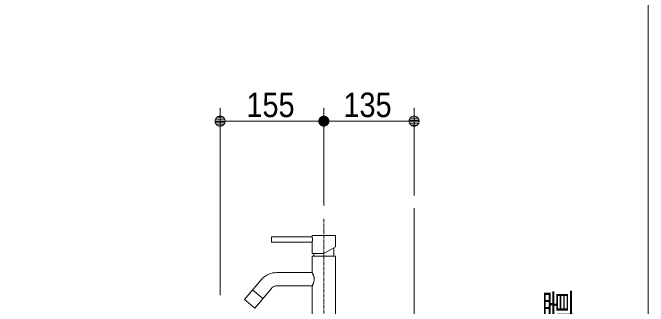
# Model space of a CAD drawing. Units: millimetres, scale not verified. Extents: x -6062 to 6062, y -3045 to 3045.
# Drawn here: x -1318 to -368, y -1217 to -778 of the extents above; entities that cross this region are included whole.
import ezdxf
from ezdxf.enums import TextEntityAlignment as Align

# ---------------------------------------------------------------- set-up
doc = ezdxf.new("R2010")
doc.units = ezdxf.units.MM
doc.header["$LTSCALE"] = 20
doc.linetypes.add('CHAIN1', pattern=[8, 5, -1, 1, -1])
doc.linetypes.add('DASHED1', pattern=[1.8, 1.2, -0.6])
for name, color, linetype, lineweight in [('0-0_1図面枠', 7, 'Continuous', 9), ('0-1_5ボウル・キャビネット', 7, 'Continuous', 9), ('0-2_2寸法-1', 7, 'Continuous', 9), ('0-3_0', 7, 'Continuous', 9), ('0-4_2寸法-2', 7, 'Continuous', 9), ('0-6_4給排水', 7, 'Continuous', 9)]:
    doc.layers.add(name, color=color, linetype=linetype, lineweight=lineweight)
doc.styles.add('ＭＳ Ｐゴシック', font='')
doc.styles.get('ＭＳ Ｐゴシック').set_extended_font_data('MS PGothic')

# ---------------------------------------------------------------- blocks, each defined once
blk = doc.blocks.new('グループ-4')
at = {"layer": '0-0_1図面枠'}
blk.add_line((28400, 41000), (28400, -48600), dxfattribs=at)
blk = doc.blocks.new('止水栓_側面')
at = {"layer": '0-6_4給排水', "linetype": 'CHAIN1'}
blk.add_line((-3010, 0), (1000, 0), dxfattribs=at)
at = {"layer": '0-6_4給排水'}
blk.add_lwpolyline([(-900, 1200), (-900, 600), (-1200, 600), (-1200, 1200)], dxfattribs=at)
for points in [[(-1950, 660), (-1850, 660), (-1850, 300), (-1950, 300)], [(-1330, 600), (-770, 600), (-770, 360), (-1330, 360)], [(-200, 600), (0, 600), (0, -600), (-200, -600)], [(-1450, -300), (-2010, -300), (-2010, 300), (-1450, 300)], [(-1450, 240), (-1430, 240), (-1430, -240), (-1450, -240)], [(-1430, 298), (-200, 298), (-200, -298), (-1430, -298)], [(-1250, 360), (-850, 360), (-850, 298), (-1250, 298)]]:
    blk.add_lwpolyline(points, close=True, dxfattribs=at)
blk = doc.blocks.new('グループ-55')
at = {"layer": '0-6_4給排水', "linetype": 'CHAIN1'}
for p, q in [((18700, -25500), (18700, -21720)), ((19471.7, -29832.9), (19168.3, -29293.9))]:
    blk.add_line(p, q, dxfattribs=at)
at = {"layer": '0-6_4給排水'}
for p, q in [((19000, -22586.8), (19000, -22840)), ((18400, -22760), (18400, -22840)), ((16877.8, -24104), (16571.4, -23846.9))]:
    blk.add_line(p, q, dxfattribs=at)
blk.add_lwpolyline([(17140, -22420), (18350, -22420), (18350, -22760), (18700, -22760), (19049.9, -22558), (19050, -22220), (18350, -22220), (18350, -22260), (17140, -22260)], close=True, dxfattribs=at)
for points in [[(18350, -22260), (18350.1, -22260.4), (18350.4, -22261.6), (18350.8, -22263.6), (18351.4, -22266.4), (18352.1, -22269.8), (18352.9, -22274), (18353.8, -22278.7), (18354.7, -22284.1), (18355.6, -22289.9), (18356.5, -22296.2), (18357.3, -22302.9), (18357.9, -22309.9), (18358.5, -22317.2), (18358.9, -22324.7), (18359.2, -22332.3), (18359.3, -22340), (18359.2, -22344), (18359.2, -22348.1), (18358.9, -22356.1), (18358.4, -22363.9), (18357.8, -22371.4), (18357.1, -22378.5), (18356.3, -22385.3), (18355.4, -22391.5), (18354.5, -22397.3), (18353.6, -22402.4), (18352.7, -22407), (18352, -22410.9), (18351.3, -22414.2), (18350.7, -22416.7), (18350.3, -22418.5), (18350.1, -22419.6), (18350, -22420)], [(18350, -24800), (18350, -23728), (17286.5, -23728), (17266.8, -23729), (17247.3, -23731.9), (17228.2, -23736.7), (17209.6, -23743.4), (17188.1, -23753.9), (17168.1, -23766.9), (17149.7, -23782.1), (17133.3, -23799.5), (16636.1, -24392), (16329.7, -24134.9), (16826.9, -23542.3), (16828.6, -23540.3), (16879.4, -23487.3), (16934.9, -23441.9), (16993.4, -23404.5), (17055.8, -23374.2), (17111.5, -23354.1), (17168.9, -23339.7), (17227.4, -23330.9), (17286.5, -23328), (18350, -23328), (18350, -22840), (19050, -22840), (19050, -24800)], [(18350, -23328), (18350.6, -23329), (18352.3, -23332.1), (18355.1, -23337.2), (18358.9, -23344.1), (18363.5, -23352.7), (18368.7, -23362.9), (18374.3, -23374.6), (18380.3, -23387.6), (18386.3, -23401.8), (18392.1, -23417.2), (18397.7, -23433.7), (18402.7, -23451.2), (18406.9, -23469.6), (18410.1, -23488.8), (18412.1, -23508.5), (18412.8, -23528.5), (18412, -23548.6), (18409.9, -23568.5), (18406.6, -23587.7), (18402.3, -23606.3), (18397.2, -23623.9), (18391.5, -23640.5), (18385.6, -23655.9), (18379.5, -23670.1), (18373.6, -23683), (18368, -23694.4), (18362.9, -23704.4), (18358.5, -23712.7), (18354.9, -23719.3), (18352.2, -23724.1), (18350.6, -23727.1), (18350, -23728)]]:
    blk.add_lwpolyline(points, dxfattribs=at)
at = {"layer": '0-6_4給排水', "linetype": 'DASHED1'}
blk.add_lwpolyline([(18350, -24800), (18350, -24940), (19050, -24940), (19050, -24800)], dxfattribs=at)
blk.add_lwpolyline([(19180, -25000), (18220, -25000), (18220, -24940), (19180, -24940)], close=True, dxfattribs=at)
at = {"layer": '0-6_4給排水', "linetype": 'CHAIN1'}
for points in [[(18700, -27506.8), (18700, -27440.6), (18700, -26926.8), (18700, -25000)], [(19940, -32200), (19940, -31686.2), (19940, -31619.9)]]:
    blk.add_lwpolyline(points, dxfattribs=at)
for centre, start, end in [((22343.8, -27506.8), 180, 209.37033), ((16296.2, -31619.9), 0, 29.37033)]:
    blk.add_arc(centre, 3643.8, start, end, dxfattribs=at)
at = {"layer": '0-6_4給排水'}
blk.add_blockref('止水栓_側面', (20990, -32800), dxfattribs=at)
blk = doc.blocks.new('_Dot')
at = {"layer": '0-3_0'}
for p, q in [((-10, 0), (-20, 0)), ((9.78, 2), (-9.78, 2)), ((7.99, 6), (-7.99, 6)), ((9.16, -3.98), (-9.16, -3.98)), ((6, -7.98), (-6, -7.98))]:
    blk.add_line(p, q, dxfattribs=at)
for points in [[(10, 0), (9.92, 1.25), (9.69, 2.49), (9.3, 3.68), (8.76, 4.82), (8.09, 5.88), (7.29, 6.85), (6.37, 7.71), (5.36, 8.44), (4.26, 9.05), (3.09, 9.51), (1.87, 9.82), (0.63, 9.98), (-0.63, 9.98), (-1.87, 9.82), (-3.09, 9.51), (-4.26, 9.05), (-5.36, 8.44), (-6.37, 7.71), (-7.29, 6.85), (-8.09, 5.88), (-8.76, 4.82), (-9.3, 3.68), (-9.69, 2.49), (-9.92, 1.25), (-10, 0), (0, 0)], [(-10, 0), (-9.92, -1.25), (-9.69, -2.49), (-9.3, -3.68), (-8.76, -4.82), (-8.09, -5.88), (-7.29, -6.85), (-6.37, -7.71), (-5.36, -8.44), (-4.26, -9.05), (-3.09, -9.51), (-1.87, -9.82), (-0.63, -9.98), (0.63, -9.98), (1.87, -9.82), (3.09, -9.51), (4.26, -9.05), (5.36, -8.44), (6.37, -7.71), (7.29, -6.85), (8.09, -5.88), (8.76, -4.82), (9.3, -3.68), (9.69, -2.49), (9.92, -1.25), (10, 0), (0, 0)]]:
    blk.add_lwpolyline(points, close=True, dxfattribs=at)

msp = doc.modelspace()

# ---------------------------------------------------------------- linework, layer by layer
at = {"layer": '0-1_5ボウル・キャビネット'}
msp.add_lwpolyline([(-1317.5, -2070), (-717.5, -2070), (-717.5, -1070)], dxfattribs=at)
at = {"layer": '0-2_2寸法-1'}
for p, q in [((-1007.5, -1200), (-1007.5, -920)), ((-852.5, -1066), (-852.5, -920)), ((-852.5, -1066), (-852.5, -920)), ((-717.5, -1051), (-717.5, -920)), ((-992.49, -940), (-867.51, -940)), ((-732.51, -940), (-837.49, -940))]:
    msp.add_line(p, q, dxfattribs=at)

# ---------------------------------------------------------------- block references
at = {"layer": '0-0_1図面枠', "xscale": 0.05, "yscale": 0.05}
msp.add_blockref('グループ-4', (-1787.5, 0), dxfattribs=at)
at = {"layer": '0-2_2寸法-1', "xscale": 0.7503418, "yscale": 0.7503418, "rotation": 180}
for p in [(-1007.5, -940), (-852.5, -940)]:
    msp.add_blockref('_Dot', p, dxfattribs=at)
at = {"layer": '0-2_2寸法-1', "xscale": 0.7503418, "yscale": 0.7503418}
for p in [(-852.5, -940), (-717.5, -940)]:
    msp.add_blockref('_Dot', p, dxfattribs=at)
at = {"layer": '0-6_4給排水', "xscale": 0.05, "yscale": 0.05}
msp.add_blockref('グループ-55', (-1787.5, 0), dxfattribs=at)

# ---------------------------------------------------------------- texts
at = {"layer": '0-2_2寸法-1', "style": 'ＭＳ Ｐゴシック', "width": 0.9}
for s, p in [('155', (-968.22, -944.96)), ('135', (-823.22, -944.96))]:
    msp.add_text(s, height=36.66, dxfattribs=at).set_placement(p, align=Align.BOTTOM_LEFT)
at = {"layer": '0-4_2寸法-2', "style": 'ＭＳ Ｐゴシック', "width": 0.9}
msp.add_text('Pトラップ排水位置', height=36.66, rotation=90, dxfattribs=at).set_placement((-472.48, -1580.42), align=Align.BOTTOM_LEFT)

doc.saveas('drawing.dxf')
